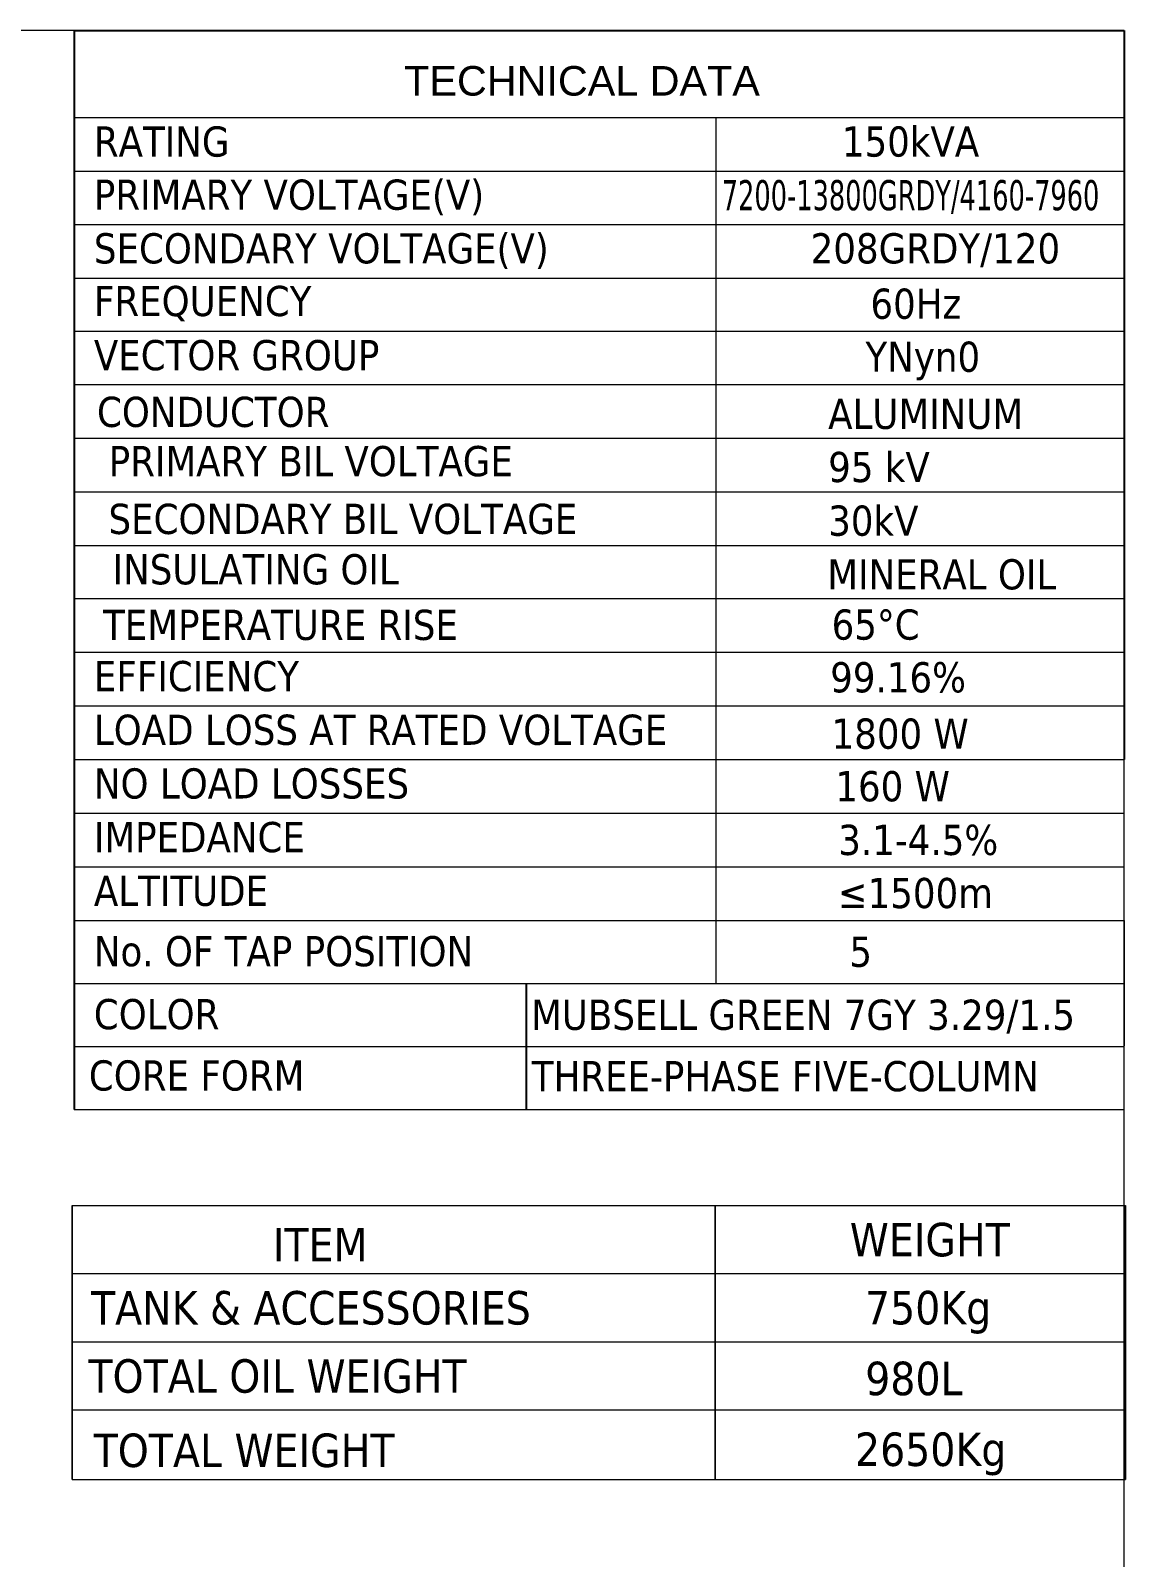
# Model space of a CAD drawing. Header units: millimetres. Extents: x 139713 to 150984, y -162976 to -156169.
# Drawn here: x 147513 to 149559, y -159022 to -156169 of the extents above; entities that cross this region are included whole.
import ezdxf
from ezdxf.enums import TextEntityAlignment as Align

# ---------------------------------------------------------------- set-up
doc = ezdxf.new("R2010")
doc.units = ezdxf.units.MM
doc.header["$LTSCALE"] = 13
for name, color, linetype, lineweight in [('2细实线', 3, 'Continuous', 20), ('标注、文本', 3, 'Continuous', 25), ('铁心', 3, 'Continuous', 0)]:
    doc.layers.add(name, color=color, linetype=linetype, lineweight=lineweight)
doc.layers.add('6文字层', color=3, linetype='Continuous')
doc.styles.add('PDF Arial', font='arial.ttf')
doc.styles.add('Tahoma$001', font='tahoma.ttf', dxfattribs={"height": 2.159784})
doc.styles.add('Tahoma_txtstyle_30.51_0_0', font='tahoma.ttf')

msp = doc.modelspace()

# ---------------------------------------------------------------- linework, layer by layer
at = {"layer": '2细实线', "color": 3}
for p, q in [((149556.268, -156169.466), (139713.035, -156169.466)), ((149556.268, -162976.348), (149556.268, -156169.466)), ((149556.268, -156828.258), (149556.268, -156169.466))]:
    msp.add_line(p, q, dxfattribs=at)
at = {"layer": '6文字层'}
for points in [[(147594.324, -156169.466), (149556.268, -156169.466)], [(147594.324, -156169.466), (147594.324, -158184.641)], [(149556.268, -156169.466), (149556.268, -157531.122)]]:
    msp.add_lwpolyline(points, dxfattribs=at)
at = {"layer": '标注、文本'}
for p, q in [((148439.865, -158184.641), (148439.865, -157949.427)), ((149558.521, -158875.641), (149558.521, -158364.051))]:
    msp.add_line(p, q, dxfattribs=at)
at = {"layer": '铁心'}
for p, q in [((147591.07, -158364.051), (147591.07, -158534.158)), ((147591.07, -158534.158), (147591.07, -158364.051)), ((147591.07, -158364.051), (149558.521, -158364.051)), ((148791.766, -158364.051), (148791.766, -158534.158)), ((148791.766, -158534.158), (148791.766, -158364.051)), ((147591.07, -158491.022), (149558.521, -158491.022)), ((147591.07, -158730.619), (147591.07, -158534.158)), ((147591.07, -158534.158), (147591.07, -158730.619)), ((148791.766, -158730.619), (148791.766, -158534.158)), ((148791.766, -158534.158), (148791.766, -158730.619)), ((147591.07, -158618.523), (149558.521, -158618.523)), ((147591.07, -158875.641), (147591.07, -158730.619)), ((147591.07, -158730.619), (147591.07, -158875.641)), ((147591.07, -158746.024), (149558.521, -158746.024)), ((148791.766, -158875.641), (148791.766, -158730.619)), ((148791.766, -158730.619), (148791.766, -158875.641)), ((147591.07, -158875.641), (149558.521, -158875.641))]:
    msp.add_line(p, q, dxfattribs=at)
for points in [[(147594.324, -156332.108), (149556.268, -156332.108)], [(148793.131, -156332.108), (148793.131, -157949.427)], [(147594.324, -156432.341), (149556.268, -156432.341)], [(147594.324, -156531.628), (149556.268, -156531.628)], [(147594.324, -156631.861), (149556.268, -156631.861)], [(147594.324, -156731.149), (149556.268, -156731.149)], [(147594.324, -156830.436), (149556.268, -156830.436)], [(147594.324, -156930.669), (149556.268, -156930.669)], [(147594.324, -157030.902), (149556.268, -157030.902)], [(147594.324, -157131.135), (149556.268, -157131.135)], [(147594.324, -157230.423), (149556.268, -157230.423)], [(147594.324, -157330.656), (149556.268, -157330.656)], [(147594.324, -157430.889), (149556.268, -157430.889)], [(147594.324, -157531.122), (149556.268, -157531.122)], [(147594.324, -157631.355), (149556.268, -157631.355)], [(147594.324, -157731.588), (149556.268, -157731.588)], [(147594.324, -157831.821), (149556.268, -157831.821)], [(147594.324, -157831.821), (149556.268, -157831.821)], [(149556.268, -157831.821), (149556.268, -158065.925)], [(147594.324, -157949.427), (149556.268, -157949.427)], [(147594.324, -158067.034), (149556.268, -158067.034)], [(147594.324, -158067.034), (148878.506, -158067.034)], [(147594.325, -158067.034), (148878.506, -158067.034)], [(147594.324, -158184.641), (149556.268, -158184.641)], [(147594.324, -158184.641), (148878.506, -158184.641)], [(147594.325, -158184.641), (148878.506, -158184.641)]]:
    msp.add_lwpolyline(points, dxfattribs=at)

# ---------------------------------------------------------------- texts
for s, height, style, p in [('TECHNICAL DATA', 55.22985, 'PDF Arial', (148211.118, -156291.019)), ('RATING', 56.3976, 'Tahoma$001', (147631.434, -156404.919)), ('150kVA', 56.3976, 'Tahoma$001', (149028.729, -156404.919)), ('PRIMARY VOLTAGE(V)', 56.39759, 'Tahoma$001', (147631.434, -156504.206)), ('SECONDARY VOLTAGE(V)', 56.39759, 'Tahoma$001', (147631.434, -156604.439)), ('208GRDY/120', 56.39759, 'Tahoma$001', (148970.444, -156604.439)), ('FREQUENCY', 56.3976, 'Tahoma$001', (147631.434, -156702.781)), ('60Hz', 56.3976, 'Tahoma$001', (149082.081, -156707.875)), ('VECTOR GROUP', 56.39759, 'Tahoma$001', (147631.434, -156803.96)), ('YNyn0', 56.3976, 'Tahoma$001', (149072.776, -156806.885)), ('CONDUCTOR', 56.3976, 'Tahoma$001', (147637.241, -156909.888)), ('ALUMINUM', 56.3976, 'Tahoma$001', (149003.127, -156913.574)), ('95 kV', 56.3976, 'Tahoma$001', (149003.127, -157012.861)), ('30kV', 56.3976, 'Tahoma$001', (149003.127, -157113.095)), (' MINERAL OIL', 56.39759, 'Tahoma$001', (148980.329, -157213.328)), ('EFFICIENCY', 56.3976, 'Tahoma$001', (147631.434, -157403.466)), ('99.16%%%', 56.3976, 'Tahoma$001', (149006.876, -157405.655)), ('LOAD LOSS AT RATED VOLTAGE', 56.39759, 'Tahoma$001', (147631.434, -157503.699)), ('1800 W', 56.3976, 'Tahoma$001', (149009.4, -157510.941)), ('NO LOAD LOSSES', 56.39759, 'Tahoma$001', (147631.434, -157603.932)), ('160 W', 56.3976, 'Tahoma$001', (149016.502, -157609.155)), ('IMPEDANCE', 56.3976, 'Tahoma$001', (147631.434, -157704.165)), ('3.1-4.5%%%', 56.3976, 'Tahoma$001', (149021.933, -157709.391)), ('ALTITUDE', 56.3976, 'Tahoma$001', (147631.434, -157804.398)), ('≤1500m', 56.3976, 'Tahoma$001', (149021.048, -157808.613)), ('No. OF TAP POSITION', 56.39759, 'Tahoma$001', (147631.35, -157917.252)), ('5', 56.398, 'Tahoma$001', (149042.723, -157918.268)), ('COLOR', 56.3976, 'Tahoma$001', (147631.35, -158034.859)), ('MUBSELL GREEN 7GY 3.29/1.5', 56.39759, 'Tahoma$001', (148448.233, -158036.023)), ('CORE FORM', 56.3976, 'Tahoma$001', (147622.091, -158149.417)), ('THREE-PHASE FIVE-COLUMN', 56.39759, 'Tahoma$001', (148449.484, -158150.696)), ('ITEM', 62.517, 'Tahoma_txtstyle_30.51_0_0', (147965.608, -158468.499)), ('TANK & ACCESSORIES', 62.51702, 'Tahoma_txtstyle_30.51_0_0', (147626.109, -158586.446)), ('750Kg', 62.517, 'Tahoma_txtstyle_30.51_0_0', (149071.895, -158586.111)), ('TOTAL OIL WEIGHT', 62.51702, 'Tahoma_txtstyle_30.51_0_0', (147621.238, -158713.754)), ('980L', 62.517, 'Tahoma_txtstyle_30.51_0_0', (149072.297, -158718.399)), ('TOTAL WEIGHT', 62.51702, 'Tahoma_txtstyle_30.51_0_0', (147630.982, -158852.632)), ('2650Kg', 62.517, 'Tahoma_txtstyle_30.51_0_0', (149053.194, -158850.653))]:
    msp.add_text(s, height=height, dxfattribs=dict(at, style=style)).set_placement(p)
at = {"layer": '铁心', "style": 'Tahoma$001', "width": 0.72}
msp.add_text('7200-13800GRDY/4160-7960', height=56.39759, dxfattribs=at).set_placement((148804.351, -156505.152))
at = {"layer": '铁心', "style": 'Tahoma$001'}
for s, p in [('PRIMARY BIL VOLTAGE', (148036.66, -156973.722)), ('SECONDARY BIL VOLTAGE', (148096.584, -157081.633)), ('INSULATING OIL', (147933.715, -157175.724)), ('TEMPERATURE RISE ', (147990.509, -157279.563))]:
    msp.add_text(s, height=56.39759, dxfattribs=at).set_placement(p, align=Align.MIDDLE)
msp.add_text('65%%DC', height=56.3976, dxfattribs=at).set_placement((149009.571, -157278.953), align=Align.MIDDLE_LEFT)
at = {"layer": '铁心', "insert": (149043.484, -158396.503), "char_height": 62.517, "width": 740.25289, "attachment_point": 1, "style": 'Tahoma_txtstyle_30.51_0_0'}
msp.add_mtext('WEIGHT', dxfattribs=at)

doc.saveas('drawing.dxf')
